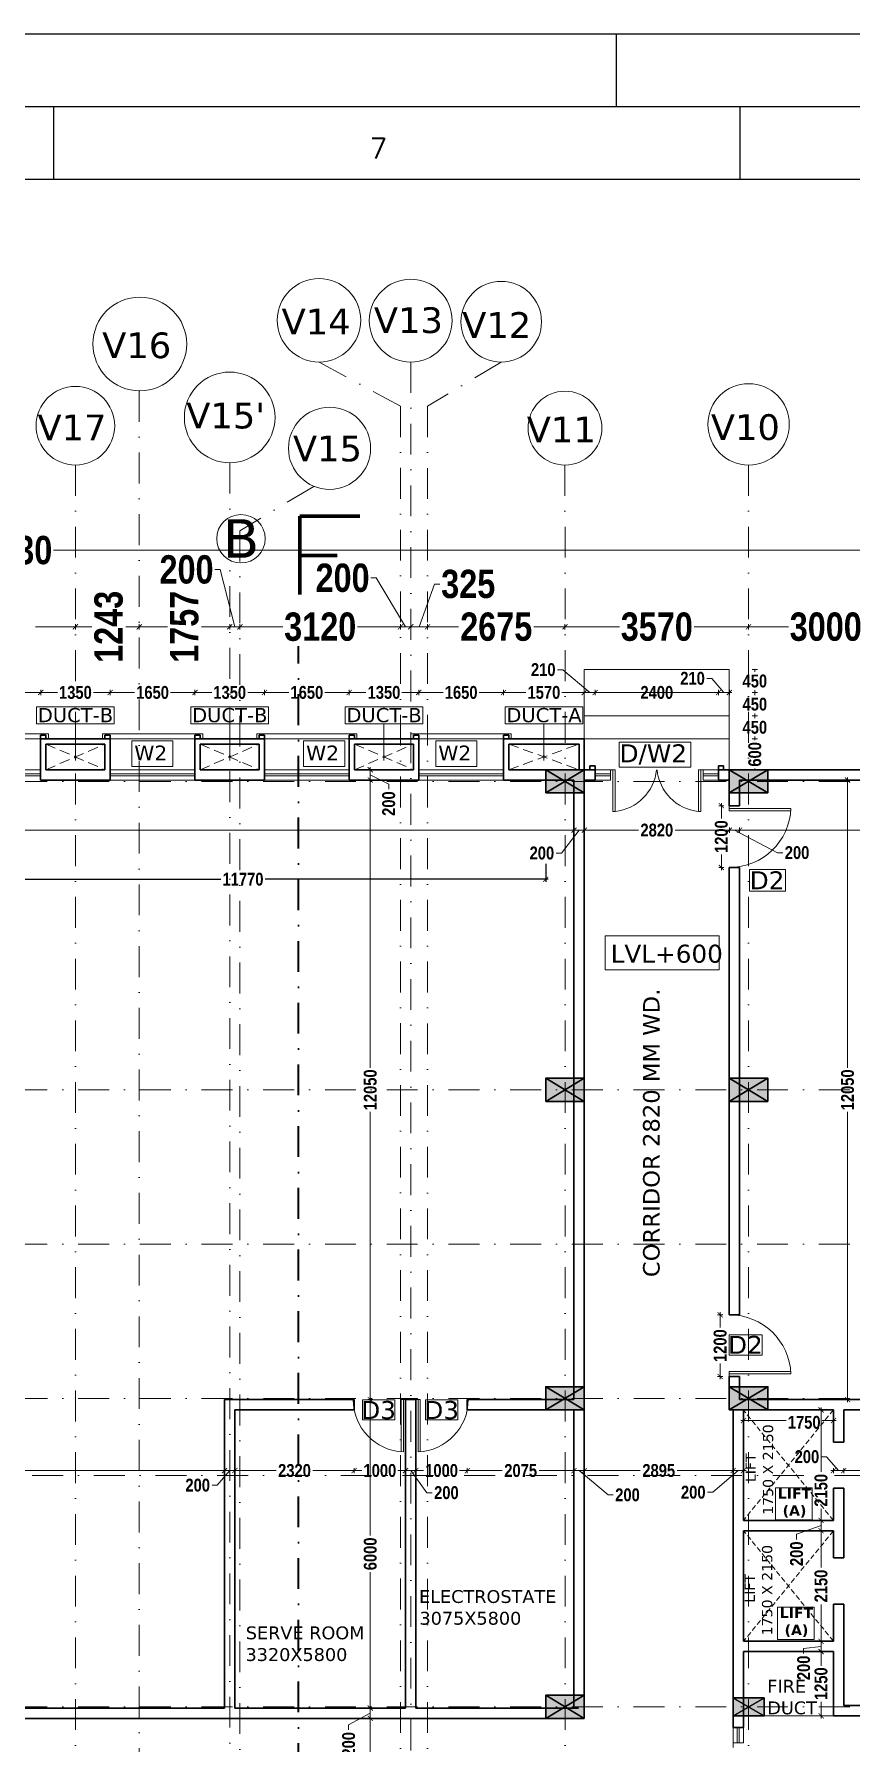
# Model space of a CAD drawing. Header units: millimetres. Extents: x -3092162 to 4513894, y -12317808 to 1849994.
# Drawn here: x -414225 to -398347, y -5832681 to -5799449 of the extents above; entities that cross this region are included whole.
import ezdxf
from ezdxf.enums import TextEntityAlignment as Align

# ---------------------------------------------------------------- set-up
doc = ezdxf.new("R2010")
doc.units = ezdxf.units.MM
doc.header["$LTSCALE"] = 2
doc.header["$MEASUREMENT"] = 0
doc.header["$PDMODE"] = 34
doc.header["$PDSIZE"] = 500
for name, pattern in [('DASHDOT', [1, 0.5, -0.25, 0, -0.25]), ('DASHED2', [0.375, 0.25, -0.125]), ('HIDDEN', [0.375, 0.25, -0.125])]:
    doc.linetypes.add(name, pattern=pattern)
for name, color, linetype, lineweight in [('coloumn', 10, 'Continuous', 35), ('D DIM', 250, 'Continuous', 9), ('D2', 10, 'Continuous', 5), ('D3', 10, 'Continuous', 5), ('DIM', 27, 'Continuous', 5), ('DOOR', 27, 'Continuous', 5), ('DUCT', 37, 'Continuous', 35), ('DW2', 10, 'Continuous', 9), ('glass', 5, 'Continuous', 15), ('GRID', 251, 'DASHDOT', 5), ('PROJ', 251, 'HIDDEN', 5), ('SILL', 74, 'Continuous', 9), ('ST TEXT', 251, 'DASHDOT', 5), ('STAIR', 252, 'Continuous', 9), ('TEXT', 7, 'Continuous', 13), ('W1', 162, 'Continuous', 5), ('W2', 162, 'Continuous', 5), ('WAll', 250, 'Continuous', 35)]:
    doc.layers.add(name, color=color, linetype=linetype, lineweight=lineweight)
doc.layers.add('DOT', color=7, linetype='DASHED2', lineweight=0, true_color=0x89067c)
doc.layers.add('duct text', color=7, linetype='Continuous', lineweight=5, true_color=0x30182a)
doc.layers.add('formate', color=7, linetype='Continuous')
doc.styles.add('5555', font='romans.shx', dxfattribs={"height": 125})
doc.styles.add('COLOUMNN DIM', font='ARIALNB.TTF', dxfattribs={"height": 550})
doc.styles.add('door', font='arial.ttf', dxfattribs={"height": 70})
doc.styles.add('INNER DIM', font='ARIALNB.TTF', dxfattribs={"height": 250})
doc.styles.add('style2', font='verdana.ttf')
doc.dimstyles.new('DOOR', dxfattribs={"dimtxt": 100, "dimasz": 100, "dimexe": 25, "dimexo": 50, "dimgap": 25, "dimtad": 0, "dimtih": 1, "dimtoh": 1, "dimdec": 0, "dimzin": 3, "dimdsep": 46, "dimtxsty": 'door', "dimblk": 'OBLIQUE', "dimcen": 200, "dimclrd": 256, "dimclre": 256, "dimclrt": 256, "dimadec": 0, "dimazin": 0, "dimtfac": 1, "dimtdec": 0, "dimtofl": 0, "dimtmove": 2, "dimatfit": 3, "dimfxl": 300, "dimfxlon": 1, "dimfrac": 1, "dimtolj": 1, "dimtzin": 0, "dimlwd": -1, "dimlwe": -1, "dimarcsym": 0})
doc.dimstyles.new('external final', dxfattribs={"dimscale": 0, "dimtxt": 250, "dimasz": 100, "dimexe": 50, "dimexo": 50, "dimgap": 50, "dimtad": 0, "dimdec": 0, "dimzin": 0, "dimdsep": 46, "dimtxsty": 'INNER DIM', "dimblk": 'ARCHTICK', "dimcen": 100, "dimdle": 50, "dimclrd": 256, "dimclre": 256, "dimclrt": 256, "dimadec": 0, "dimazin": 0, "dimtfac": 1, "dimtdec": 0, "dimtix": 1, "dimtmove": 1, "dimatfit": 3, "dimfxl": 50, "dimfxlon": 1, "dimtolj": 1, "dimtzin": 0, "dimlwd": -1, "dimlwe": -1, "dimarcsym": 1})

# ---------------------------------------------------------------- blocks, each defined once
blk = doc.blocks.new('sdfs')
at = {"layer": 'formate', "color": 0}
for p, q in [((-2732082, -7666596), (-2862742, -7666596)), ((-2796431, -7666596), (-2796431, -7667695)), ((-2733180, -7667695), (-2861643, -7667695)), ((-2804929, -7667695), (-2804929, -7668793)), ((-2794559, -7667695), (-2794559, -7668793)), ((-2734278, -7668793), (-2856152, -7668793))]:
    blk.add_line(p, q, dxfattribs=at)
at = {"layer": 'formate', "color": 0, "style": '5555'}
blk.add_text('7', height=311, dxfattribs=at).set_placement((-2800022, -7668476), align=Align.CENTER)
blk = doc.blocks.new('_Oblique')
at = {"color": 0, "linetype": 'ByBlock', "lineweight": -2}
blk.add_line((-0.5, -0.5), (0.5, 0.5), dxfattribs=at)
blk = doc.blocks.new('_ArchTick')
at = {"color": 0, "linetype": 'ByBlock', "const_width": 0.15}
blk.add_lwpolyline([(-0.5, -0.5), (0.5, 0.5)], dxfattribs=at)
blk = doc.blocks.new('*D379')
at = {"ltscale": 100, "transparency": 16777216}
for p, q in [((-416050, -5815586), (-416050, -5815936)), ((-404280, -5815586), (-404280, -5815936)), ((-416100, -5815886), (-410595, -5815886)), ((-404230, -5815886), (-409735, -5815886))]:
    blk.add_line(p, q, dxfattribs=at)
at = {"layer": 'Defpoints', "color": 0, "lineweight": 50, "ltscale": 100, "transparency": 16777216}
for p in [(-416050, -5814206), (-404280, -5814206), (-404280, -5815886)]:
    blk.add_point(p, dxfattribs=at)
at = {"ltscale": 100, "transparency": 16777216, "xscale": 100, "yscale": 100, "zscale": 100, "rotation": 180}
blk.add_blockref('_ArchTick', (-416050, -5815886), dxfattribs=at)
at = {"ltscale": 100, "transparency": 16777216, "xscale": 100, "yscale": 100, "zscale": 100}
blk.add_blockref('_ArchTick', (-404280, -5815886), dxfattribs=at)
at = {"lineweight": 50, "ltscale": 100, "transparency": 16777216, "insert": (-410165, -5815886), "char_height": 250, "attachment_point": 5, "style": 'INNER DIM'}
blk.add_mtext('\\A1;11770', dxfattribs=at)

msp = doc.modelspace()

# ---------------------------------------------------------------- hatches: boundary and pattern name
at = {"layer": 'coloumn', "ltscale": 100}
for points in [[(-403529.7, -5814206.2), (-403529.7, -5813756.2), (-404279.7, -5813756.2), (-404279.7, -5814206.2)], [(-399959.7, -5814206.2), (-399959.7, -5813756.2), (-400709.7, -5813756.2), (-400709.7, -5814206.2)], [(-403529.7, -5820206.2), (-403529.7, -5819756.2), (-404279.7, -5819756.2), (-404279.7, -5820206.2)], [(-399959.7, -5820206.2), (-399959.7, -5819756.2), (-400709.7, -5819756.2), (-400709.7, -5820206.2)], [(-403529.7, -5826206.2), (-403529.7, -5825756.2), (-404279.7, -5825756.2), (-404279.7, -5826206.2)], [(-399959.7, -5826206.2), (-399959.7, -5825756.2), (-400709.7, -5825756.2), (-400709.7, -5826206.2)], [(-403529.7, -5832206.2), (-403529.7, -5831756.2), (-404279.7, -5831756.2), (-404279.7, -5832206.2)], [(-400034.7, -5831806.2), (-400034.7, -5832156.2), (-400634.7, -5832156.2), (-400634.7, -5831806.2)]]:
    msp.add_hatch(color=256, dxfattribs=at).paths.add_polyline_path(points)

# ---------------------------------------------------------------- linework, layer by layer
for p, q in [((-404279.7, -5814206.2), (-404279.7, -5813756.2)), ((-404279.7, -5813756.2), (-403529.7, -5813756.2)), ((-403529.7, -5813756.2), (-403529.7, -5814206.2)), ((-400709.7, -5814206.2), (-400709.7, -5813756.2)), ((-400709.7, -5813756.2), (-399959.7, -5813756.2)), ((-399959.7, -5813756.2), (-399959.7, -5814206.2)), ((-403529.7, -5814206.2), (-404279.7, -5814206.2)), ((-399959.7, -5814206.2), (-400709.7, -5814206.2)), ((-404279.7, -5820206.2), (-404279.7, -5819756.2)), ((-404279.7, -5819756.2), (-403529.7, -5819756.2)), ((-403529.7, -5819756.2), (-403529.7, -5820206.2)), ((-400709.7, -5820206.2), (-400709.7, -5819756.2)), ((-400709.7, -5819756.2), (-399959.7, -5819756.2)), ((-399959.7, -5819756.2), (-399959.7, -5820206.2)), ((-403529.7, -5820206.2), (-404279.7, -5820206.2)), ((-399959.7, -5820206.2), (-400709.7, -5820206.2)), ((-404279.7, -5826206.2), (-404279.7, -5825756.2)), ((-404279.7, -5825756.2), (-403529.7, -5825756.2)), ((-403529.7, -5825756.2), (-403529.7, -5826206.2)), ((-400709.7, -5826206.2), (-400709.7, -5825756.2)), ((-400709.7, -5825756.2), (-399959.7, -5825756.2)), ((-399959.7, -5825756.2), (-399959.7, -5826206.2)), ((-403529.7, -5826206.2), (-404279.7, -5826206.2)), ((-399959.7, -5826206.2), (-400709.7, -5826206.2)), ((-404279.7, -5832206.2), (-404279.7, -5831756.2)), ((-404279.7, -5831756.2), (-403529.7, -5831756.2)), ((-403529.7, -5831756.2), (-403529.7, -5832206.2)), ((-403529.7, -5832206.2), (-404279.7, -5832206.2))]:
    msp.add_line(p, q, dxfattribs=at)
at = {"layer": 'coloumn', "lineweight": 25, "ltscale": 100}
for p, q in [((-400634.7, -5832156.2), (-400034.7, -5831806.2)), ((-400634.7, -5831806.2), (-400034.7, -5832156.2))]:
    msp.add_line(p, q, dxfattribs=at)
at = {"layer": 'coloumn', "ltscale": 100}
for points in [[(-403529.7, -5814206.2), (-404279.7, -5813756.2), (-403529.7, -5813756.2), (-404279.7, -5814206.2)], [(-399959.7, -5814206.2), (-400709.7, -5813756.2), (-399959.7, -5813756.2), (-400709.7, -5814206.2)], [(-403529.7, -5820206.2), (-404279.7, -5819756.2), (-403529.7, -5819756.2), (-404279.7, -5820206.2)], [(-399959.7, -5820206.2), (-400709.7, -5819756.2), (-399959.7, -5819756.2), (-400709.7, -5820206.2)], [(-403529.7, -5826206.2), (-404279.7, -5825756.2), (-403529.7, -5825756.2), (-404279.7, -5826206.2)], [(-399959.7, -5826206.2), (-400709.7, -5825756.2), (-399959.7, -5825756.2), (-400709.7, -5826206.2)], [(-403529.7, -5832206.2), (-404279.7, -5831756.2), (-403529.7, -5831756.2), (-404279.7, -5832206.2)]]:
    msp.add_lwpolyline(points, dxfattribs=at)
msp.add_lwpolyline([(-400034.7, -5831806.2), (-400034.7, -5832156.2), (-400634.7, -5832156.2), (-400634.7, -5831806.2)], close=True, dxfattribs=at)
at = {"layer": 'D DIM', "ltscale": 100}
for p, q in [((-372934.3, -5809486.7), (-413851.6, -5809486.7)), ((-410610.8, -5809862.1), (-410710.8, -5809862.1)), ((-410324.1, -5810975.9), (-410610.8, -5809862.1)), ((-407576.7, -5810024.7), (-407676.7, -5810024.7)), ((-407004.3, -5810975.9), (-407576.7, -5810024.7)), ((-406741.8, -5810975.9), (-406440.2, -5810145.2)), ((-406440.2, -5810145.2), (-406340.2, -5810145.2)), ((-413374.3, -5810975.9), (-414200.9, -5810975.9)), ((-413474.7, -5810975.9), (-413107.4, -5810975.9)), ((-413424.7, -5811025.9), (-413424.7, -5810925.9)), ((-413424.3, -5811025.9), (-413424.3, -5810925.9)), ((-412131.7, -5810975.9), (-412446.1, -5810975.9)), ((-412231.7, -5810975.9), (-411633.6, -5810975.9)), ((-412181.7, -5811025.9), (-412181.7, -5810925.9)), ((-412181.7, -5811025.9), (-412181.7, -5810925.9)), ((-410374.3, -5810975.9), (-410972.4, -5810975.9)), ((-410474.3, -5810975.9), (-410173.9, -5810975.9)), ((-410424.3, -5811025.9), (-410424.3, -5810925.9)), ((-410424.3, -5810975.9), (-410424.3, -5810925.9)), ((-410273.9, -5810975.9), (-409387.7, -5810975.9)), ((-410223.9, -5811025.9), (-410223.9, -5810925.9)), ((-410223.9, -5810975.9), (-410223.9, -5810925.9)), ((-407054.3, -5810975.9), (-407940.5, -5810975.9)), ((-407154.3, -5810975.9), (-406854.3, -5810975.9)), ((-407104.3, -5811025.9), (-407104.3, -5810925.9)), ((-407104.3, -5811025.9), (-407104.3, -5810925.9)), ((-406954.3, -5810975.9), (-406529.3, -5810975.9)), ((-406904.3, -5811025.9), (-406904.3, -5810925.9)), ((-406904.3, -5811025.9), (-406904.3, -5810925.9)), ((-406629.3, -5810975.9), (-405975.2, -5810975.9)), ((-406579.3, -5811025.9), (-406579.3, -5810925.9)), ((-406579.3, -5811025.9), (-406579.3, -5810925.9)), ((-403854.3, -5810975.9), (-404508.4, -5810975.9)), ((-403954.3, -5810975.9), (-402842.9, -5810975.9)), ((-403904.3, -5811025.9), (-403904.3, -5810925.9)), ((-403904.3, -5811025.9), (-403904.3, -5810925.9)), ((-400284.3, -5810975.9), (-401395.7, -5810975.9)), ((-400384.3, -5810975.9), (-399558.1, -5810975.9)), ((-400334.3, -5811025.9), (-400334.3, -5810925.9)), ((-400334.3, -5811025.9), (-400334.3, -5810925.9)), ((-403948.9, -5811809.3), (-404048.9, -5811809.3)), ((-403423.9, -5812252.8), (-403948.9, -5811809.3)), ((-401046, -5811978.5), (-401146, -5811978.5)), ((-400813.9, -5812252.8), (-401046, -5811978.5)), ((-400263.4, -5811806.2), (-400163.4, -5811806.2)), ((-400213.4, -5811806.2), (-400213.4, -5811853.6)), ((-414048.9, -5812252.8), (-414573.7, -5812252.8)), ((-414148.9, -5812252.8), (-413774.1, -5812252.8)), ((-414098.9, -5812302.8), (-414098.9, -5812202.8)), ((-414098.9, -5812302.8), (-414098.9, -5812202.8)), ((-412698.9, -5812252.8), (-413073.7, -5812252.8)), ((-412798.9, -5812252.8), (-412274.1, -5812252.8)), ((-412748.9, -5812302.8), (-412748.9, -5812202.8)), ((-412748.9, -5812302.8), (-412748.9, -5812202.8)), ((-411048.9, -5812252.8), (-411573.7, -5812252.8)), ((-411148.9, -5812252.8), (-410774.1, -5812252.8)), ((-411098.9, -5812302.8), (-411098.9, -5812202.8)), ((-411098.9, -5812302.8), (-411098.9, -5812202.8)), ((-409698.9, -5812252.8), (-410073.7, -5812252.8)), ((-409798.9, -5812252.8), (-409274.1, -5812252.8)), ((-409748.9, -5812302.8), (-409748.9, -5812202.8)), ((-409748.9, -5812302.8), (-409748.9, -5812202.8)), ((-408048.9, -5812252.8), (-408573.7, -5812252.8)), ((-408148.9, -5812252.8), (-407774.1, -5812252.8)), ((-408098.9, -5812302.8), (-408098.9, -5812202.8)), ((-408098.9, -5812302.8), (-408098.9, -5812202.8)), ((-406698.9, -5812252.8), (-407073.7, -5812252.8)), ((-406798.9, -5812252.8), (-406274.1, -5812252.8)), ((-406748.9, -5812302.8), (-406748.9, -5812202.8)), ((-406748.9, -5812302.8), (-406748.9, -5812202.8)), ((-405048.9, -5812252.8), (-405573.7, -5812252.8)), ((-405149.3, -5812252.8), (-404664.5, -5812252.8)), ((-405099.3, -5812302.8), (-405099.3, -5812202.8)), ((-405098.9, -5812302.8), (-405098.9, -5812202.8)), ((-403479.3, -5812252.8), (-403964.1, -5812252.8)), ((-403578.9, -5812252.8), (-403268.9, -5812252.8)), ((-403529.3, -5812302.8), (-403529.3, -5812202.8)), ((-403528.9, -5812302.8), (-403528.9, -5812202.8)), ((-403368.9, -5812252.8), (-402476.9, -5812252.8)), ((-403318.9, -5812302.8), (-403318.9, -5812202.8)), ((-403318.9, -5812302.8), (-403318.9, -5812202.8)), ((-400868.9, -5812252.8), (-401760.9, -5812252.8)), ((-400968.9, -5812252.8), (-400658.9, -5812252.8)), ((-400918.9, -5812302.8), (-400918.9, -5812202.8)), ((-400918.9, -5812302.8), (-400918.9, -5812202.8)), ((-400708.9, -5812302.8), (-400708.9, -5812202.8)), ((-400263.4, -5812256.2), (-400163.4, -5812256.2)), ((-400263.4, -5812256.2), (-400163.4, -5812256.2)), ((-400213.4, -5812256.2), (-400213.4, -5812208.8)), ((-400213.4, -5812256.2), (-400213.4, -5812303.6)), ((-400263.4, -5812706.2), (-400163.4, -5812706.2)), ((-400263.4, -5812706.2), (-400163.4, -5812706.2)), ((-400213.4, -5812706.2), (-400213.4, -5812658.8)), ((-400213.4, -5812706.2), (-400213.4, -5812753.6)), ((-400263.4, -5813156.2), (-400163.4, -5813156.2)), ((-400263.4, -5813156.2), (-400163.4, -5813156.2)), ((-400213.4, -5813156.2), (-400213.4, -5813108.8)), ((-400213.4, -5813156.2), (-400213.4, -5813180.3)), ((-407639.9, -5813756.2), (-407739.9, -5813756.2)), ((-407639.9, -5813956.2), (-407739.9, -5813956.2)), ((-407639.9, -5813956.2), (-407739.9, -5813956.2)), ((-407689.9, -5814006.2), (-407689.9, -5813706.2)), ((-407689.9, -5813856.2), (-407331.6, -5814035.5)), ((-407689.9, -5813906.2), (-407689.9, -5819551.3)), ((-400263.4, -5813756.2), (-400163.4, -5813756.2)), ((-400213.4, -5813756.2), (-400213.4, -5813732.1)), ((-398359.4, -5813956.2), (-398459.4, -5813956.2)), ((-398409.4, -5813906.2), (-398409.4, -5819551.3)), ((-407331.6, -5814035.5), (-407331.6, -5814135.5)), ((-400814.5, -5814456.2), (-400914.5, -5814456.2)), ((-400864.5, -5814406.2), (-400864.5, -5814706)), ((-403678.9, -5814930.4), (-415986.3, -5814930.4)), ((-403628.9, -5814930.4), (-403975.5, -5815376.3)), ((-403778.9, -5814930.4), (-403478.9, -5814930.4)), ((-403728.9, -5814880.4), (-403728.9, -5814980.4)), ((-403728.9, -5814880.4), (-403728.9, -5814980.4)), ((-403578.9, -5814930.4), (-402476.9, -5814930.4)), ((-403528.9, -5814880.4), (-403528.9, -5814980.4)), ((-403528.9, -5814880.4), (-403528.9, -5814980.4)), ((-400658.9, -5814930.4), (-401760.9, -5814930.4)), ((-400758.9, -5814930.4), (-400458.9, -5814930.4)), ((-400708.9, -5814880.4), (-400708.9, -5814980.4)), ((-400708.9, -5814880.4), (-400708.9, -5814980.4)), ((-400608.9, -5814930.4), (-399770.4, -5815368.3)), ((-400558.9, -5814930.4), (-394763.8, -5814930.4)), ((-400508.9, -5814880.4), (-400508.9, -5814980.4)), ((-400508.9, -5814880.4), (-400508.9, -5814980.4)), ((-403975.5, -5815376.3), (-404075.5, -5815376.3)), ((-400864.5, -5815706.2), (-400864.5, -5815406.4)), ((-399770.4, -5815368.3), (-399670.4, -5815368.3)), ((-400814.5, -5815656.2), (-400914.5, -5815656.2)), ((-407689.9, -5826056.2), (-407689.9, -5820411.1)), ((-398409.4, -5826056.2), (-398409.4, -5820411.1)), ((-400837.2, -5824356.2), (-400937.2, -5824356.2)), ((-400887.2, -5824306.2), (-400887.2, -5824606)), ((-400837.2, -5825556.2), (-400937.2, -5825556.2)), ((-400887.2, -5825606.2), (-400887.2, -5825306.4)), ((-407639.9, -5826006.2), (-407739.9, -5826006.2)), ((-407639.9, -5826006.2), (-407739.9, -5826006.2)), ((-407689.9, -5825956.2), (-407689.9, -5828650.7)), ((-398975.7, -5826206.2), (-398875.7, -5826206.2)), ((-398925.7, -5826156.2), (-398925.7, -5827411.5)), ((-398359.4, -5826006.2), (-398459.4, -5826006.2)), ((-400484.3, -5826412.5), (-399604.4, -5826412.5)), ((-400434.3, -5826362.5), (-400434.3, -5826462.5)), ((-398634.3, -5826412.5), (-398903.9, -5826412.5)), ((-398684.3, -5826462.5), (-398684.3, -5826362.5)), ((-398822.1, -5827116.5), (-398922.1, -5827116.5)), ((-398584.3, -5827386.2), (-398822.1, -5827116.5)), ((-410473.9, -5827386.2), (-414773.9, -5827386.2)), ((-410423.9, -5827386.2), (-410667.6, -5827670.3)), ((-410573.9, -5827386.2), (-410273.9, -5827386.2)), ((-410523.9, -5827336.2), (-410523.9, -5827436.2)), ((-410523.9, -5827336.2), (-410523.9, -5827436.2)), ((-410373.9, -5827386.2), (-409521.9, -5827386.2)), ((-410323.9, -5827336.2), (-410323.9, -5827436.2)), ((-410323.9, -5827336.2), (-410323.9, -5827436.2)), ((-407953.9, -5827386.2), (-408805.9, -5827386.2)), ((-408053.9, -5827386.2), (-407854.1, -5827386.2)), ((-408003.9, -5827336.2), (-408003.9, -5827436.2)), ((-408003.9, -5827336.2), (-408003.9, -5827436.2)), ((-406953.9, -5827386.2), (-407153.7, -5827386.2)), ((-407053.9, -5827386.2), (-406753.9, -5827386.2)), ((-407003.9, -5827336.2), (-407003.9, -5827436.2)), ((-407003.9, -5827336.2), (-407003.9, -5827436.2)), ((-406903.9, -5827386.2), (-406588.7, -5827817)), ((-406853.9, -5827386.2), (-406654.1, -5827386.2)), ((-406803.9, -5827336.2), (-406803.9, -5827436.2)), ((-406803.9, -5827336.2), (-406803.9, -5827436.2)), ((-405753.9, -5827386.2), (-405953.7, -5827386.2)), ((-405853.9, -5827386.2), (-405127, -5827386.2)), ((-405803.9, -5827336.2), (-405803.9, -5827436.2)), ((-405803.9, -5827336.2), (-405803.9, -5827436.2)), ((-403678.9, -5827386.2), (-404405.8, -5827386.2)), ((-403778.9, -5827386.2), (-403478.9, -5827386.2)), ((-403728.9, -5827336.2), (-403728.9, -5827436.2)), ((-403728.9, -5827336.2), (-403728.9, -5827436.2)), ((-403628.9, -5827386.2), (-403067.4, -5827859.6)), ((-403578.9, -5827386.2), (-402442.2, -5827386.2)), ((-403528.9, -5827336.2), (-403528.9, -5827436.2)), ((-403528.9, -5827336.2), (-403528.9, -5827436.2)), ((-400584.3, -5827386.2), (-401721, -5827386.2)), ((-400534.3, -5827386.2), (-401031.9, -5827808.3)), ((-400684.3, -5827386.2), (-400384.3, -5827386.2)), ((-400634.3, -5827336.2), (-400634.3, -5827436.2)), ((-400634.3, -5827336.2), (-400634.3, -5827436.2)), ((-400434.3, -5827336.2), (-400434.3, -5827436.2)), ((-398434.3, -5827386.2), (-398734.3, -5827386.2)), ((-398684.3, -5827336.2), (-398684.3, -5827436.2)), ((-398534.3, -5827386.2), (-396758.4, -5827386.2)), ((-398484.3, -5827336.2), (-398484.3, -5827436.2)), ((-398484.3, -5827336.2), (-398484.3, -5827436.2)), ((-410667.6, -5827670.3), (-410767.6, -5827670.3)), ((-406588.7, -5827817), (-406488.7, -5827817)), ((-403067.4, -5827859.6), (-402967.4, -5827859.6)), ((-401031.9, -5827808.3), (-401131.9, -5827808.3)), ((-398925.7, -5828406.2), (-398925.7, -5828127.5)), ((-398925.7, -5828456.2), (-399401.6, -5828626)), ((-398975.7, -5828356.2), (-398875.7, -5828356.2)), ((-398975.7, -5828356.2), (-398875.7, -5828356.2)), ((-398975.7, -5828556.2), (-398875.7, -5828556.2)), ((-398975.7, -5828556.2), (-398875.7, -5828556.2)), ((-398925.7, -5828306.2), (-398925.7, -5828606.2)), ((-398925.7, -5828506.2), (-398925.7, -5829273.2)), ((-399401.6, -5828626), (-399401.6, -5828726)), ((-407689.9, -5832056.2), (-407689.9, -5829361.7)), ((-398925.7, -5830756.2), (-398925.7, -5829989.2)), ((-398925.7, -5830806.2), (-399263.7, -5830844.7)), ((-399263.7, -5830844.7), (-399263.7, -5830944.7)), ((-398975.7, -5830706.2), (-398875.7, -5830706.2)), ((-398975.7, -5830706.2), (-398875.7, -5830706.2)), ((-398975.7, -5830906.2), (-398875.7, -5830906.2)), ((-398975.7, -5830906.2), (-398875.7, -5830906.2)), ((-398925.7, -5830656.2), (-398925.7, -5830956.2)), ((-398925.7, -5830856.2), (-398925.7, -5831181)), ((-398925.7, -5832206.2), (-398925.7, -5831881.4)), ((-407689.9, -5832106.2), (-408110.9, -5832331.3)), ((-407639.9, -5832006.2), (-407739.9, -5832006.2)), ((-407639.9, -5832006.2), (-407739.9, -5832006.2)), ((-407639.9, -5832206.2), (-407739.9, -5832206.2)), ((-407639.9, -5832206.2), (-407739.9, -5832206.2)), ((-407689.9, -5832256.2), (-407689.9, -5831956.2)), ((-407689.9, -5832156.2), (-407689.9, -5833248.2)), ((-398975.7, -5832156.2), (-398875.7, -5832156.2)), ((-408110.9, -5832331.3), (-408110.9, -5832431.3))]:
    msp.add_line(p, q, dxfattribs=at)
at = {"layer": 'D2'}
for p, q in [((-400313.7, -5815693.5), (-399618.6, -5815693.5)), ((-400313.7, -5816114.9), (-400313.7, -5815693.5)), ((-399618.6, -5815693.5), (-399618.6, -5816114.9)), ((-399618.6, -5816114.9), (-400313.7, -5816114.9)), ((-400709.5, -5824743.7), (-400067.4, -5824743.7)), ((-400709.5, -5825141.1), (-400709.5, -5824743.7)), ((-400067.4, -5824743.7), (-400067.4, -5825141.1)), ((-400067.4, -5825141.1), (-400709.5, -5825141.1))]:
    msp.add_line(p, q, dxfattribs=at)
at = {"layer": 'D3'}
for p, q in [((-407840, -5826012.7), (-407214.7, -5826012.7)), ((-407840, -5826400.4), (-407840, -5826012.7)), ((-407214.7, -5826012.7), (-407214.7, -5826400.4)), ((-406614, -5826012.7), (-405988.7, -5826012.7)), ((-406614, -5826400.4), (-406614, -5826012.7)), ((-405988.7, -5826012.7), (-405988.7, -5826400.4)), ((-407214.7, -5826400.4), (-407840, -5826400.4)), ((-405988.7, -5826400.4), (-406614, -5826400.4))]:
    msp.add_line(p, q, dxfattribs=at)
at = {"layer": 'DIM', "lineweight": 80, "ltscale": 100}
for p, q in [((-409063.2, -5810347.5), (-409063.2, -5808825.5)), ((-409063.2, -5808825.5), (-407890.2, -5808825.5)), ((-409063.2, -5809586.5), (-408335.7, -5809586.5))]:
    msp.add_line(p, q, dxfattribs=at)
at = {"layer": 'DIM', "ltscale": 100}
msp.add_circle((-410204.6, -5809262.1), 470.7, dxfattribs=at)
at = {"layer": 'DOOR', "color": 252, "ltscale": 200}
for p, q in [((-403019.3, -5813756.2), (-402929.3, -5813756.2)), ((-402974.3, -5814566.2), (-402974.3, -5813756.2)), ((-402929.3, -5814566.2), (-402929.3, -5813756.2)), ((-401309.3, -5814566.2), (-401309.3, -5813756.2)), ((-401219.3, -5813756.2), (-401309.3, -5813756.2)), ((-401264.3, -5814566.2), (-401264.3, -5813756.2)), ((-402929.3, -5814566.2), (-402974.3, -5814566.2)), ((-401309.3, -5814566.2), (-401264.3, -5814566.2)), ((-400635.1, -5832681.2), (-400635.1, -5832771.2))]:
    msp.add_line(p, q, dxfattribs=at)
at = {"layer": 'DOOR', "ltscale": 0.1}
for p, q in [((-400709.3, -5814456.2), (-400709.3, -5814556.2)), ((-400709.3, -5814506.2), (-399510.4, -5814506.2)), ((-400709.3, -5814556.2), (-399513.5, -5814556.2)), ((-400709.3, -5825456.2), (-399513.5, -5825456.2)), ((-400709.3, -5825556.2), (-400709.3, -5825456.2)), ((-400709.3, -5825506.2), (-399510.4, -5825506.2)), ((-407089.2, -5826006.2), (-407089.2, -5827021.2)), ((-407004.3, -5826006.2), (-407089.2, -5826006.2)), ((-407046.8, -5826006.2), (-407046.8, -5827023.9)), ((-406804.3, -5826006.2), (-406719.4, -5826006.2)), ((-406761.9, -5826006.2), (-406761.9, -5827023.9)), ((-406719.4, -5826006.2), (-406719.4, -5827021.2))]:
    msp.add_line(p, q, dxfattribs=at)
for centre, radius, start, end in [((-400709.3, -5814456.2), 1200, 270, 357.61198), ((-400709.3, -5825556.2), 1200, 2.38802, 90), ((-407004.3, -5826006.2), 1018.6, 180, 267.61198), ((-406804.3, -5826006.2), 1018.6, 272.38802, 0)]:
    msp.add_arc(centre, radius, start, end, dxfattribs=at)
at = {"layer": 'DOOR', "color": 252, "ltscale": 200, "extrusion": (0, 0, -1)}
msp.add_ellipse((-403022, -5813669.6), major_axis=(331.6, 838.1), ratio=1, start_param=1.2893849, end_param=2.6618696, dxfattribs=at)
at = {"layer": 'DOOR', "color": 252, "ltscale": 200}
msp.add_ellipse((-401216.7, -5813669.6), major_axis=(-331.6, 838.1), ratio=1, start_param=1.2893849, end_param=2.6618696, dxfattribs=at)
at = {"layer": 'DOT', "ltscale": 400}
for p, q in [((-413999.3, -5813756.2), (-412849.3, -5813256.2)), ((-413999.3, -5813256.2), (-412849.3, -5813756.2)), ((-410999.3, -5813756.2), (-409849.3, -5813256.2)), ((-410999.3, -5813256.2), (-409849.3, -5813756.2)), ((-407999.3, -5813756.2), (-406849.3, -5813256.2)), ((-407999.3, -5813256.2), (-406849.3, -5813756.2)), ((-404999.3, -5813756.2), (-403629.3, -5813256.2)), ((-404999.3, -5813256.2), (-403629.3, -5813756.2))]:
    msp.add_line(p, q, dxfattribs=at)
at = {"layer": 'DUCT', "ltscale": 100}
for p, q in [((-414099.3, -5813156.2), (-414099.3, -5813081.2)), ((-414099.3, -5813081.2), (-413999.3, -5813081.2)), ((-414099.3, -5813156.2), (-412749.3, -5813156.2)), ((-414099.3, -5813956.2), (-414099.3, -5813156.2)), ((-413999.3, -5813081.2), (-413999.3, -5813156.2)), ((-413999.3, -5813256.2), (-412849.3, -5813256.2)), ((-413999.3, -5813756.2), (-413999.3, -5813256.2)), ((-412849.3, -5813156.2), (-412849.3, -5813081.2)), ((-412849.3, -5813081.2), (-412749.3, -5813081.2)), ((-412849.3, -5813756.2), (-412849.3, -5813256.2)), ((-412749.3, -5813081.2), (-412749.3, -5813156.2)), ((-412749.3, -5813956.2), (-412749.3, -5813156.2)), ((-411099.3, -5813156.2), (-411099.3, -5813081.2)), ((-411099.3, -5813081.2), (-410999.3, -5813081.2)), ((-411099.3, -5813156.2), (-409749.3, -5813156.2)), ((-411099.3, -5813956.2), (-411099.3, -5813156.2)), ((-410999.3, -5813081.2), (-410999.3, -5813156.2)), ((-410999.3, -5813256.2), (-409849.3, -5813256.2)), ((-410999.3, -5813756.2), (-410999.3, -5813256.2)), ((-409849.3, -5813156.2), (-409849.3, -5813081.2)), ((-409849.3, -5813081.2), (-409749.3, -5813081.2)), ((-409849.3, -5813756.2), (-409849.3, -5813256.2)), ((-409749.3, -5813081.2), (-409749.3, -5813156.2)), ((-409749.3, -5813956.2), (-409749.3, -5813156.2)), ((-408099.3, -5813156.2), (-408099.3, -5813081.2)), ((-408099.3, -5813081.2), (-407999.3, -5813081.2)), ((-408099.3, -5813156.2), (-406749.3, -5813156.2)), ((-408099.3, -5813956.2), (-408099.3, -5813156.2)), ((-407999.3, -5813081.2), (-407999.3, -5813156.2)), ((-407999.3, -5813256.2), (-406849.3, -5813256.2)), ((-407999.3, -5813756.2), (-407999.3, -5813256.2)), ((-406849.3, -5813156.2), (-406849.3, -5813081.2)), ((-406849.3, -5813081.2), (-406749.3, -5813081.2)), ((-406849.3, -5813756.2), (-406849.3, -5813256.2)), ((-406749.3, -5813081.2), (-406749.3, -5813156.2)), ((-406749.3, -5813956.2), (-406749.3, -5813156.2)), ((-405099.3, -5813156.2), (-405099.3, -5813081.2)), ((-405099.3, -5813081.2), (-404999.3, -5813081.2)), ((-405099.3, -5813156.2), (-403529.3, -5813156.2)), ((-405099.3, -5813156.2), (-405099.3, -5813956.2)), ((-404999.3, -5813081.2), (-404999.3, -5813156.2)), ((-404999.3, -5813256.2), (-403629.3, -5813256.2)), ((-404999.3, -5813256.2), (-404999.3, -5813756.2)), ((-403629.3, -5813756.2), (-403629.3, -5813256.2)), ((-403529.3, -5813756.2), (-403529.3, -5813156.2)), ((-414099.3, -5813956.2), (-412749.3, -5813956.2)), ((-413999.3, -5813756.2), (-412849.3, -5813756.2)), ((-411099.3, -5813956.2), (-409749.3, -5813956.2)), ((-410999.3, -5813756.2), (-409849.3, -5813756.2)), ((-408099.3, -5813956.2), (-406749.3, -5813956.2)), ((-407999.3, -5813756.2), (-406849.3, -5813756.2)), ((-405099.3, -5813956.2), (-403729.3, -5813956.2)), ((-404999.3, -5813756.2), (-403629.3, -5813756.2)), ((-403319.3, -5813756.2), (-403529.3, -5813756.2)), ((-403529.3, -5813956.2), (-403319.3, -5813956.2)), ((-403419.3, -5813756.2), (-403419.3, -5813681.2)), ((-403419.3, -5813681.2), (-403319.3, -5813681.2)), ((-403319.3, -5813681.2), (-403319.3, -5813756.2)), ((-403319.3, -5813956.2), (-403319.3, -5813756.2)), ((-400919.3, -5813756.2), (-400919.3, -5813681.2)), ((-400919.3, -5813681.2), (-400819.3, -5813681.2)), ((-400919.3, -5813756.2), (-400919.3, -5813956.2)), ((-400919.3, -5813756.2), (-387509.4, -5813756.2)), ((-400919.3, -5813956.2), (-400709.3, -5813956.2)), ((-400819.3, -5813681.2), (-400819.3, -5813756.2)), ((-400509.3, -5813956.2), (-388159.3, -5813956.2))]:
    msp.add_line(p, q, dxfattribs=at)
at = {"layer": 'duct text', "ltscale": 0.1}
for points in [[(-414178.5, -5812530.8), (-412670.1, -5812530.8), (-412670.1, -5812859.9), (-414178.5, -5812859.9)], [(-411178.5, -5812530.8), (-409670.1, -5812530.8), (-409670.1, -5812859.9), (-411178.5, -5812859.9)], [(-408178.5, -5812530.8), (-406670.1, -5812530.8), (-406670.1, -5812859.9), (-408178.5, -5812859.9)], [(-405068.5, -5812530.8), (-403560.1, -5812530.8), (-403560.1, -5812859.9), (-405068.5, -5812859.9)]]:
    msp.add_lwpolyline(points, close=True, dxfattribs=at)
at = {"layer": 'DW2'}
for p, q in [((-402850.1, -5813217.8), (-401455.7, -5813217.8)), ((-402850.1, -5813703.7), (-402850.1, -5813217.8)), ((-401455.7, -5813217.8), (-401455.7, -5813703.7)), ((-401455.7, -5813703.7), (-402850.1, -5813703.7))]:
    msp.add_line(p, q, dxfattribs=at)
at = {"layer": 'glass', "ltscale": 100}
for p, q in [((-414099.3, -5813836.2), (-415749.3, -5813836.2)), ((-414099.3, -5813876.2), (-415749.3, -5813876.2)), ((-412749.3, -5813836.2), (-411099.3, -5813836.2)), ((-412749.3, -5813876.2), (-411099.3, -5813876.2)), ((-408099.3, -5813836.2), (-409749.3, -5813836.2)), ((-408099.3, -5813876.2), (-409749.3, -5813876.2)), ((-406749.3, -5813836.2), (-405099.3, -5813836.2)), ((-406749.3, -5813876.2), (-405099.3, -5813876.2)), ((-403319.3, -5813836.2), (-403019.3, -5813836.2)), ((-403319.3, -5813836.2), (-403019.3, -5813836.2)), ((-403319.3, -5813876.2), (-403019.3, -5813876.2)), ((-403319.3, -5813876.2), (-403019.3, -5813876.2)), ((-403019.3, -5813956.2), (-403019.3, -5813756.2)), ((-401219.3, -5813956.2), (-401219.3, -5813756.2)), ((-401219.3, -5813836.2), (-400919.3, -5813836.2)), ((-401219.3, -5813836.2), (-400919.3, -5813836.2)), ((-401219.3, -5813876.2), (-400919.3, -5813876.2)), ((-401219.3, -5813876.2), (-400919.3, -5813876.2)), ((-400555.1, -5832681.2), (-400555.1, -5832381.2)), ((-400515.1, -5832681.2), (-400515.1, -5832381.2))]:
    msp.add_line(p, q, dxfattribs=at)
at = {"layer": 'GRID', "color": 5, "ltscale": 600}
for p, q in [((-407104.3, -5806686.2), (-408687.2, -5805825.2)), ((-406904.3, -5805825.2), (-406904.3, -5894627.3)), ((-405144.7, -5805825.2), (-406579.3, -5806686.5)), ((-412181.7, -5806385.6), (-412181.7, -5894066.9)), ((-407104.3, -5806686.2), (-407104.3, -5893768.6)), ((-406579.3, -5806686.5), (-406579.3, -5893766)), ((-413424.3, -5807829.3), (-413424.3, -5892623.2)), ((-410424.3, -5807784.3), (-410424.3, -5892623)), ((-403904.3, -5807829.3), (-403898.2, -5892517.1)), ((-400334.3, -5807829.3), (-400334.3, -5892623.2)), ((-408789.3, -5808244.8), (-410223.9, -5809106.1)), ((-410223.9, -5809106.1), (-410223.9, -5891301.3))]:
    msp.add_line(p, q, dxfattribs=at)
at = {"layer": 'GRID', "color": 6, "ltscale": 600}
for p, q in [((-460174.2, -5813981.2), (-367334.7, -5813981.2)), ((-460174.2, -5819981.2), (-367334.7, -5819981.2)), ((-460174.2, -5822981.2), (-367334.7, -5822981.2)), ((-460173.2, -5825981.2), (-367333.7, -5825981.2)), ((-461068.5, -5827481.2), (-366441.1, -5827481.2)), ((-460174.2, -5831981.2), (-367334.7, -5831981.2))]:
    msp.add_line(p, q, dxfattribs=at)
at = {"layer": 'PROJ', "linetype": 'DASHDOT', "lineweight": 40, "ltscale": 600}
msp.add_line((-409087.3, -5892092.6), (-409087.3, -5811354.1), dxfattribs=at)
at = {"layer": 'PROJ', "ltscale": 250}
for p, q in [((-414099.3, -5813156.2), (-415749.3, -5813156.2)), ((-411099.3, -5813156.2), (-412749.3, -5813156.2)), ((-408099.3, -5813156.2), (-409749.3, -5813156.2)), ((-405099.3, -5813156.2), (-406749.3, -5813156.2))]:
    msp.add_line(p, q, dxfattribs=at)
at = {"layer": 'SILL', "ltscale": 100}
for p, q in [((-413949.3, -5813056.2), (-415898.9, -5813056.2)), ((-414099.3, -5813156.2), (-415749.3, -5813156.2)), ((-413949.3, -5813056.2), (-413949.3, -5813156.2)), ((-410949.3, -5813056.2), (-412898.9, -5813056.2)), ((-412898.9, -5813056.2), (-412898.9, -5813156.2)), ((-411099.3, -5813156.2), (-412749.3, -5813156.2)), ((-410949.3, -5813056.2), (-410949.3, -5813156.2)), ((-407949.3, -5813056.2), (-409898.9, -5813056.2)), ((-409898.9, -5813056.2), (-409898.9, -5813156.2)), ((-408099.3, -5813156.2), (-409749.3, -5813156.2)), ((-407949.3, -5813056.2), (-407949.3, -5813156.2)), ((-404949.3, -5813056.2), (-406898.9, -5813056.2)), ((-406898.9, -5813056.2), (-406898.9, -5813156.2)), ((-405099.3, -5813156.2), (-406749.3, -5813156.2)), ((-404949.3, -5813056.2), (-404949.3, -5813156.2)), ((-414099.3, -5813756.2), (-415749.3, -5813756.2)), ((-412749.3, -5813756.2), (-411099.3, -5813756.2)), ((-412749.3, -5813956.2), (-411099.3, -5813956.2)), ((-408099.3, -5813756.2), (-409749.3, -5813756.2)), ((-408099.3, -5813956.2), (-409749.3, -5813956.2)), ((-406749.3, -5813756.2), (-405099.3, -5813756.2)), ((-406749.3, -5813956.2), (-405099.3, -5813956.2)), ((-403319.3, -5813756.2), (-403019.3, -5813756.2)), ((-403319.3, -5813756.2), (-403019.3, -5813756.2)), ((-403319.3, -5813956.2), (-403019.3, -5813956.2)), ((-403319.3, -5813956.2), (-403019.3, -5813956.2)), ((-403019.3, -5813956.2), (-403019.3, -5813756.2)), ((-401219.3, -5813756.2), (-400919.3, -5813756.2)), ((-401219.3, -5813756.2), (-400919.3, -5813756.2)), ((-401219.3, -5813956.2), (-401219.3, -5813756.2)), ((-401219.3, -5813956.2), (-400919.3, -5813956.2)), ((-401219.3, -5813956.2), (-400919.3, -5813956.2)), ((-400635.1, -5832681.2), (-400635.1, -5832381.2)), ((-400435.1, -5832681.2), (-400435.1, -5832381.2)), ((-400635.1, -5832681.2), (-400435.1, -5832681.2))]:
    msp.add_line(p, q, dxfattribs=at)
at = {"layer": 'ST TEXT', "linetype": 'ByBlock', "ltscale": 1200}
for centre, radius in [((-408687.2, -5805013.6), 811.6), ((-406904.3, -5805020.3), 804.9), ((-405144.7, -5805041.3), 784), ((-412171.7, -5805474.3), 911.4), ((-413424.3, -5807064.7), 764.6), ((-410424.3, -5806902.8), 881.5), ((-400334.3, -5807038.1), 791.2), ((-403904.3, -5807111.2), 718.2), ((-408482.2, -5807503), 798.6)]:
    msp.add_circle(centre, radius, dxfattribs=at)
at = {"layer": 'STAIR', "ltscale": 100}
for p, q in [((-403529.3, -5811806.2), (-400709.3, -5811806.2)), ((-403529.3, -5813156.2), (-403529.3, -5811806.2)), ((-400709.3, -5813156.2), (-400709.3, -5811806.2)), ((-403529.3, -5812256.2), (-400709.3, -5812256.2)), ((-403529.3, -5812706.2), (-400709.3, -5812706.2)), ((-403529.3, -5813156.2), (-400709.3, -5813156.2)), ((-400709.3, -5813756.2), (-400709.3, -5813156.2)), ((-400435.9, -5832156.2), (-398685.9, -5832156.2))]:
    msp.add_line(p, q, dxfattribs=at)
at = {"layer": 'STAIR', "linetype": 'HIDDEN', "ltscale": 200}
for p, q in [((-398684.9, -5828356.2), (-400438.4, -5826206.2)), ((-398684.9, -5826206.2), (-400434.9, -5828356.2)), ((-398684.9, -5830706.2), (-400433.7, -5828556.2)), ((-398684.9, -5828556.2), (-400433.7, -5830706.2))]:
    msp.add_line(p, q, dxfattribs=at)
at = {"layer": 'TEXT', "ltscale": 0.1}
for p, q in [((-400905, -5816986.7), (-403126, -5816984.9)), ((-403126, -5817644.8), (-403126, -5816984.9)), ((-400905, -5816986.7), (-400905.5, -5817646.6)), ((-403126, -5817644.8), (-400905, -5817646.6))]:
    msp.add_line(p, q, dxfattribs=at)
at = {"layer": 'W1', "ltscale": 100}
for points in [[(-399098.1, -5828346.6), (-399813, -5828346.6), (-399813, -5827719.4), (-399098.1, -5827719.4)], [(-399059.6, -5830669.3), (-399774.4, -5830669.3), (-399774.4, -5830042), (-399059.6, -5830042)]]:
    msp.add_lwpolyline(points, close=True, dxfattribs=at)
at = {"layer": 'W2', "lineweight": 15, "ltscale": 0.1}
for p, q in [((-412328.5, -5813195), (-411526.8, -5813195)), ((-412328.5, -5813689), (-412328.5, -5813195)), ((-411526.8, -5813195), (-411526.8, -5813689)), ((-408987.8, -5813195), (-408186.1, -5813195)), ((-408987.8, -5813689), (-408987.8, -5813195)), ((-408186.1, -5813195), (-408186.1, -5813689)), ((-406417.6, -5813195), (-405615.9, -5813195)), ((-406417.6, -5813689), (-406417.6, -5813195)), ((-405615.9, -5813195), (-405615.9, -5813689)), ((-411526.8, -5813689), (-412328.5, -5813689)), ((-408186.1, -5813689), (-408987.8, -5813689)), ((-405615.9, -5813689), (-406417.6, -5813689))]:
    msp.add_line(p, q, dxfattribs=at)
at = {"layer": 'WAll', "ltscale": 100}
for p, q in [((-403729.3, -5826006.2), (-403729.3, -5813956.2)), ((-403529.3, -5832206.2), (-403529.3, -5813956.2)), ((-400709.3, -5813956.2), (-400709.3, -5814456.2)), ((-400509.3, -5813956.2), (-400509.3, -5814456.2)), ((-400709.3, -5814456.2), (-400509.3, -5814456.2)), ((-400709.3, -5815656.2), (-400709.3, -5824356.2)), ((-400709.3, -5815656.2), (-400509.3, -5815656.2)), ((-400509.3, -5815656.2), (-400509.3, -5824356.2)), ((-400709.3, -5824356.2), (-400509.3, -5824356.2)), ((-400709.7, -5825756.2), (-400709.3, -5825556.2)), ((-400709.3, -5825556.2), (-400509.3, -5825556.2)), ((-400509.3, -5825556.2), (-400509.3, -5826006.2)), ((-410524.3, -5826006.2), (-410524.3, -5832006.2)), ((-410524.3, -5826006.2), (-408004.3, -5826006.2)), ((-410324.3, -5826206.2), (-408004.3, -5826206.2)), ((-410324.3, -5826206.2), (-410324.3, -5832006.2)), ((-408004.3, -5826006.2), (-408004.3, -5826206.2)), ((-407004.3, -5826006.2), (-407004.3, -5832006.2)), ((-407004.3, -5826006.2), (-406804.3, -5826006.2)), ((-406804.3, -5826006.2), (-406804.3, -5832006.2)), ((-405804.3, -5826006.2), (-405804.3, -5826206.2)), ((-405804.3, -5826006.2), (-403729.3, -5826006.2)), ((-405804.3, -5826206.2), (-403729.3, -5826206.2)), ((-403729.3, -5832006.2), (-403729.3, -5826206.2)), ((-400634.7, -5826206.2), (-400634.7, -5832381.2)), ((-400508.3, -5826006.2), (-388158.3, -5826006.2)), ((-400434.7, -5826206.2), (-400434.7, -5828356.2)), ((-400433.7, -5826206.2), (-398684.9, -5826206.2)), ((-398684.9, -5826831.2), (-398684.9, -5826206.2)), ((-398484.9, -5826831.2), (-398484.9, -5826206.2)), ((-394308.7, -5826206.2), (-398484.9, -5826206.2)), ((-398684.9, -5826831.2), (-398484.9, -5826831.2)), ((-398684.9, -5828356.2), (-398684.9, -5827731.2)), ((-398684.9, -5827731.2), (-398484.9, -5827731.2)), ((-398484.9, -5829081.2), (-398484.9, -5827731.2)), ((-400434.9, -5828356.2), (-398684.9, -5828356.2)), ((-400434.9, -5828556.2), (-398684.9, -5828556.2)), ((-400434.7, -5828556.2), (-400434.7, -5830706.2)), ((-398684.9, -5828556.2), (-398684.9, -5829081.2)), ((-398684.9, -5829081.2), (-398684.9, -5828556.2)), ((-398684.9, -5829081.2), (-398484.9, -5829081.2)), ((-398684.9, -5829981.2), (-398684.9, -5830506.2)), ((-398684.9, -5830706.2), (-398684.9, -5829981.2)), ((-398684.9, -5829981.2), (-398484.9, -5829981.2)), ((-398484.9, -5831956.2), (-398484.9, -5829981.2)), ((-400434.7, -5830906.2), (-400434.7, -5832381.2)), ((-400433.7, -5830706.2), (-398684.9, -5830706.2)), ((-400433.7, -5830906.2), (-398684.9, -5830906.2)), ((-398684.9, -5832156.2), (-398684.9, -5830906.2)), ((-422724.3, -5832206.2), (-403529.3, -5832206.2)), ((-419124.3, -5832006.2), (-410524.3, -5832006.2)), ((-410324.3, -5832006.2), (-407004.3, -5832006.2)), ((-406804.3, -5832006.2), (-403644.3, -5832006.2)), ((-398684.9, -5832156.2), (-397810.1, -5832156.2)), ((-397810.1, -5831956.2), (-398484.9, -5831956.2)), ((-400634.7, -5832381.2), (-400435.1, -5832381.2))]:
    msp.add_line(p, q, dxfattribs=at)

# ---------------------------------------------------------------- block references
at = {"layer": 'D DIM', "ltscale": 100, "xscale": 100, "yscale": 100, "zscale": 100}
for p, rotation in [((-413424.7, -5810975.9), 180), ((-412181.7, -5810975.9), 180), ((-410424.3, -5810975.9), 180), ((-410223.9, -5810975.9), 180), ((-407104.3, -5810975.9), 180), ((-406904.3, -5810975.9), 180), ((-406579.3, -5810975.9), 180), ((-403904.3, -5810975.9), 180), ((-400334.3, -5810975.9), 180), ((-414098.9, -5812252.8), 180), ((-412748.9, -5812252.8), 180), ((-411098.9, -5812252.8), 180), ((-409748.9, -5812252.8), 180), ((-408098.9, -5812252.8), 180), ((-406748.9, -5812252.8), 180), ((-405099.3, -5812252.8), 180), ((-403528.9, -5812252.8), 180), ((-403318.9, -5812252.8), 180), ((-400918.9, -5812252.8), 180), ((-407689.9, -5813756.2), 90), ((-407689.9, -5813956.2), 270), ((-407689.9, -5813956.2), 90), ((-398409.4, -5813956.2), 90), ((-400864.5, -5814456.2), 90), ((-403728.9, -5814930.4), 180), ((-403528.9, -5814930.4), 180), ((-400708.9, -5814930.4), 180), ((-400508.9, -5814930.4), 180), ((-400864.5, -5815656.2), 270), ((-400887.2, -5824356.2), 90), ((-400887.2, -5825556.2), 270), ((-407689.9, -5826006.2), 270), ((-407689.9, -5826006.2), 90), ((-398409.4, -5826006.2), 270), ((-398925.7, -5826206.2), 90), ((-400434.3, -5826412.5), 180), ((-410523.9, -5827386.2), 180), ((-410323.9, -5827386.2), 180), ((-408003.9, -5827386.2), 180), ((-407003.9, -5827386.2), 180), ((-406803.9, -5827386.2), 180), ((-405803.9, -5827386.2), 180), ((-403728.9, -5827386.2), 180), ((-403528.9, -5827386.2), 180), ((-400634.3, -5827386.2), 180), ((-398684.3, -5827386.2), 180), ((-398484.3, -5827386.2), 180), ((-398925.7, -5828356.2), 90), ((-398925.7, -5828356.2), 270), ((-398925.7, -5828556.2), 90), ((-398925.7, -5828556.2), 270), ((-398925.7, -5830706.2), 90), ((-398925.7, -5830706.2), 270), ((-398925.7, -5830906.2), 90), ((-398925.7, -5830906.2), 270), ((-407689.9, -5832006.2), 270), ((-407689.9, -5832006.2), 90), ((-407689.9, -5832206.2), 270), ((-407689.9, -5832206.2), 90), ((-398925.7, -5832156.2), 270)]:
    msp.add_blockref('_ArchTick', p, dxfattribs=dict(at, rotation=rotation))
for p in [(-413424.3, -5810975.9), (-412181.7, -5810975.9), (-410424.3, -5810975.9), (-410223.9, -5810975.9), (-407104.3, -5810975.9), (-406904.3, -5810975.9), (-406579.3, -5810975.9), (-403904.3, -5810975.9), (-400334.3, -5810975.9), (-414098.9, -5812252.8), (-412748.9, -5812252.8), (-411098.9, -5812252.8), (-409748.9, -5812252.8), (-408098.9, -5812252.8), (-406748.9, -5812252.8), (-405098.9, -5812252.8), (-403529.3, -5812252.8), (-403318.9, -5812252.8), (-400918.9, -5812252.8), (-400708.9, -5812252.8), (-403728.9, -5814930.4), (-403528.9, -5814930.4), (-400708.9, -5814930.4), (-400508.9, -5814930.4), (-398684.3, -5826412.5), (-410523.9, -5827386.2), (-410323.9, -5827386.2), (-408003.9, -5827386.2), (-407003.9, -5827386.2), (-406803.9, -5827386.2), (-405803.9, -5827386.2), (-403728.9, -5827386.2), (-403528.9, -5827386.2), (-400634.3, -5827386.2), (-400434.3, -5827386.2), (-398484.3, -5827386.2)]:
    msp.add_blockref('_ArchTick', p, dxfattribs=at)
at = {"layer": 'formate', "xscale": 1.287321868643671, "yscale": 1.287321868643671, "zscale": 1.287321868643671}
msp.add_blockref('sdfs', (3196994.4, 4069928.1), dxfattribs=at)

# ---------------------------------------------------------------- texts
at = {"layer": 'D DIM', "ltscale": 100, "attachment_point": 5}
for s, insert, char_height, style in [('\\A1;83530', (-414749.3, -5809486.7), 550, 'COLOUMNN DIM'), ('\\A1;200', (-411263.1, -5809862.1), 550, 'COLOUMNN DIM'), ('\\A1;200', (-408229.1, -5810024.7), 550, 'COLOUMNN DIM'), ('\\A1;325', (-405786, -5810145.2), 550, 'COLOUMNN DIM'), ('\\A1;3120', (-408664.1, -5810975.9), 550, 'COLOUMNN DIM'), ('\\A1;2675', (-405241.8, -5810975.9), 550, 'COLOUMNN DIM'), ('\\A1;3570', (-402119.3, -5810975.9), 550, 'COLOUMNN DIM'), ('\\A1;3000', (-398834.5, -5810975.9), 550, 'COLOUMNN DIM'), ('\\A1;210', (-404327.2, -5811809.3), 250, 'INNER DIM'), ('\\A1;210', (-401424.3, -5811978.5), 250, 'INNER DIM'), ('\\A1;1350', (-413423.9, -5812252.8), 250, 'INNER DIM'), ('\\A1;1650', (-411923.9, -5812252.8), 250, 'INNER DIM'), ('\\A1;1350', (-410423.9, -5812252.8), 250, 'INNER DIM'), ('\\A1;1650', (-408923.9, -5812252.8), 250, 'INNER DIM'), ('\\A1;1350', (-407423.9, -5812252.8), 250, 'INNER DIM'), ('\\A1;1650', (-405923.9, -5812252.8), 250, 'INNER DIM'), ('\\A1;1570', (-404314.3, -5812252.8), 250, 'INNER DIM'), ('\\A1;2400', (-402118.9, -5812252.8), 250, 'INNER DIM'), ('\\A1;2820', (-402118.9, -5814930.4), 250, 'INNER DIM'), ('\\A1;200', (-404353.9, -5815376.3), 250, 'INNER DIM'), ('\\A1;200', (-399392.1, -5815368.3), 250, 'INNER DIM'), ('\\A1;1750', (-399254.1, -5826449), 250, 'INNER DIM'), ('\\A1;2320', (-409163.9, -5827386.2), 250, 'INNER DIM'), ('\\A1;1000', (-407503.9, -5827386.2), 250, 'INNER DIM'), ('\\A1;1000', (-406303.9, -5827386.2), 250, 'INNER DIM'), ('\\A1;2075', (-404766.4, -5827386.2), 250, 'INNER DIM'), ('\\A1;2895', (-402081.6, -5827386.2), 250, 'INNER DIM'), ('\\A1;200', (-399200.5, -5827116.5), 250, 'INNER DIM'), ('\\A1;200', (-411045.9, -5827670.3), 250, 'INNER DIM'), ('\\A1;200', (-406210.4, -5827817), 250, 'INNER DIM'), ('\\A1;200', (-402689.1, -5827859.6), 250, 'INNER DIM'), ('\\A1;200', (-401410.2, -5827808.3), 250, 'INNER DIM')]:
    msp.add_mtext(s, dxfattribs=dict(at, insert=insert, char_height=char_height, style=style))
for s, insert, char_height, rotation, style in [('\\A1;1243', (-412776.7, -5810975.9), 550, 90, 'COLOUMNN DIM'), ('\\A1;1757', (-411303, -5810975.9), 550, 90, 'COLOUMNN DIM'), ('\\A1;450', (-400213.4, -5812031.2), 250, 0.1, 'INNER DIM'), ('\\A1;450', (-400213.4, -5812481.2), 250, 0.1, 'INNER DIM'), ('\\A1;450', (-400213.4, -5812931.2), 250, 0.1, 'INNER DIM'), ('\\A1;600', (-400213.4, -5813456.2), 250, 90, 'INNER DIM'), ('\\A1;200', (-407331.6, -5814413.9), 250, 90, 'INNER DIM'), ('\\A1;1200', (-400864.5, -5815056.2), 250, 90, 'INNER DIM'), ('\\A1;12050', (-407689.9, -5819981.2), 250, 90, 'INNER DIM'), ('\\A1;12050', (-398409.4, -5819981.2), 250, 90, 'INNER DIM'), ('\\A1;1200', (-400887.2, -5824956.2), 250, 90, 'INNER DIM'), ('\\A1;2150', (-398925.7, -5827769.5), 250, 90, 'INNER DIM'), ('\\A1;6000', (-407689.9, -5829006.2), 250, 90, 'INNER DIM'), ('\\A1;200', (-399401.6, -5829004.3), 250, 90, 'INNER DIM'), ('\\A1;2150', (-398925.7, -5829631.2), 250, 90, 'INNER DIM'), ('\\A1;200', (-399263.7, -5831223.1), 250, 90, 'INNER DIM'), ('\\A1;1250', (-398925.7, -5831531.2), 250, 90, 'INNER DIM'), ('\\A1;200', (-408110.9, -5832709.7), 250, 90, 'INNER DIM')]:
    msp.add_mtext(s, dxfattribs=dict(at, insert=insert, char_height=char_height, rotation=rotation, style=style))
at = {"layer": 'D2', "style": 'style2'}
for p in [(-400313, -5816080.2), (-400734.7, -5825115.5)]:
    msp.add_text('D2', height=350, dxfattribs=at).set_placement(p)
at = {"layer": 'D3', "style": 'style2'}
for p in [(-407866.3, -5826383.4), (-406640.3, -5826383.4)]:
    msp.add_text('D3', height=350, dxfattribs=at).set_placement(p)
at = {"layer": 'duct text', "ltscale": 0.1, "char_height": 276.639, "width": 1547.237, "attachment_point": 5, "style": 'style2'}
for s, insert in [('\\pt3043;DUCT-B', (-413422.9, -5812695.5)), ('\\pt3043;DUCT-B', (-410422.9, -5812695.5)), ('\\pt3043;DUCT-B', (-407422.9, -5812695.5)), ('\\pt3043;DUCT-A', (-404312.9, -5812695.5))]:
    msp.add_mtext(s, dxfattribs=dict(at, insert=insert))
at = {"layer": 'DW2', "style": 'style2'}
msp.add_text('D/W2', height=350, dxfattribs=at).set_placement((-402843.7, -5813610.5))
at = {"layer": 'ST TEXT', "lineweight": 50, "style": 'style2'}
for s, height, p in [('V14', 500, (-409414.4, -5805289.8)), ('V13', 500, (-407620.5, -5805261.4)), ('V12', 500, (-405903.3, -5805355.3)), ('V16', 500, (-412903, -5805750)), ("V15'", 499.95, (-411268.1, -5807116.5)), ('V17', 500, (-414160.9, -5807346.7)), ('V11', 500, (-404647.1, -5807388)), ('V10', 500, (-401067.8, -5807340.6)), ('V15', 500, (-409193.6, -5807757.1))]:
    msp.add_text(s, height=height, dxfattribs=at).set_placement(p)
at = {"layer": 'TEXT', "style": 'style2'}
msp.add_text('B', height=750, dxfattribs=at).set_placement((-410555.1, -5809632.5))
at = {"layer": 'TEXT', "lineweight": 50, "style": 'style2'}
for s, height, p in [('LVL+600', 350, (-403016.6, -5817507.9)), ('ELECTROSTATE', 250, (-406742.3, -5829960.9)), ('3075X5800', 250, (-406733.9, -5830383.3)), ('SERVE ROOM', 250, (-410110.9, -5830667.2)), ('3320X5800', 250, (-410116.1, -5831089.6)), ('FIRE', 250, (-399970.5, -5831705)), ('DUCT', 250, (-399970.5, -5832126.2))]:
    msp.add_text(s, height=height, dxfattribs=at).set_placement(p)
at = {"layer": 'TEXT', "style": 'style2'}
msp.add_text('CORRIDOR 2820 MM WD.', height=321.425, rotation=90, dxfattribs=at).set_placement((-402065.3, -5823623.6))
at = {"layer": 'TEXT', "lineweight": 50, "style": 'style2'}
for s, p in [('1750 X 2150', (-399857, -5828246.4)), ('LIFT', (-400194.5, -5827610.7)), ('1750 X 2150', (-399874, -5830591)), ('LIFT', (-400211.5, -5829955.3))]:
    msp.add_text(s, height=200, rotation=90, dxfattribs=at).set_placement(p)
at = {"layer": 'W1', "ltscale": 100, "char_height": 200, "width": 641.269, "attachment_point": 2, "style": 'style2'}
for insert in [(-399441.8, -5827730.1), (-399403.3, -5830052.8)]:
    msp.add_mtext('{\\fVerdana|b1|i0|c0|p34;LIFT (A)}', dxfattribs=dict(at, insert=insert))
at = {"layer": 'W2', "lineweight": 50, "style": 'style2'}
for p in [(-412278, -5813572.1), (-408937.4, -5813572.1), (-406367.2, -5813572.1)]:
    msp.add_text('W2', height=287, dxfattribs=at).set_placement(p)

# ---------------------------------------------------------------- dimensions: what is measured, and where the dimension line sits
at = {"color": 3, "lineweight": 50, "ltscale": 100}
dim = msp.add_linear_dim(base=(-404279.7, -5815886.1), p1=(-416049.7, -5814206.2), p2=(-404279.7, -5814206.2), dimstyle='external final', override={"dimscale": 1, "dimfxl": 300}, dxfattribs=at)
dim.commit()
dim.dimension.update_dxf_attribs({"geometry": '*D379', "text_midpoint": (-410164.7, -5815886.1)})

# ---------------------------------------------------------------- leaders
at = {"layer": 'duct text', "ltscale": 0.1}
for points in [[(-413424.3, -5813573.7), (-413424.3, -5812938.7), (-413424.3, -5812859.9)], [(-410424.3, -5813573.7), (-410424.3, -5812938.7), (-410424.3, -5812859.9)], [(-407424.3, -5813573.7), (-407424.3, -5812938.7), (-407424.3, -5812859.9)], [(-404314.3, -5813573.7), (-404314.3, -5812938.7), (-404314.3, -5812859.9)]]:
    msp.add_leader(points, dimstyle='DOOR', dxfattribs=at)

doc.saveas('drawing.dxf')
